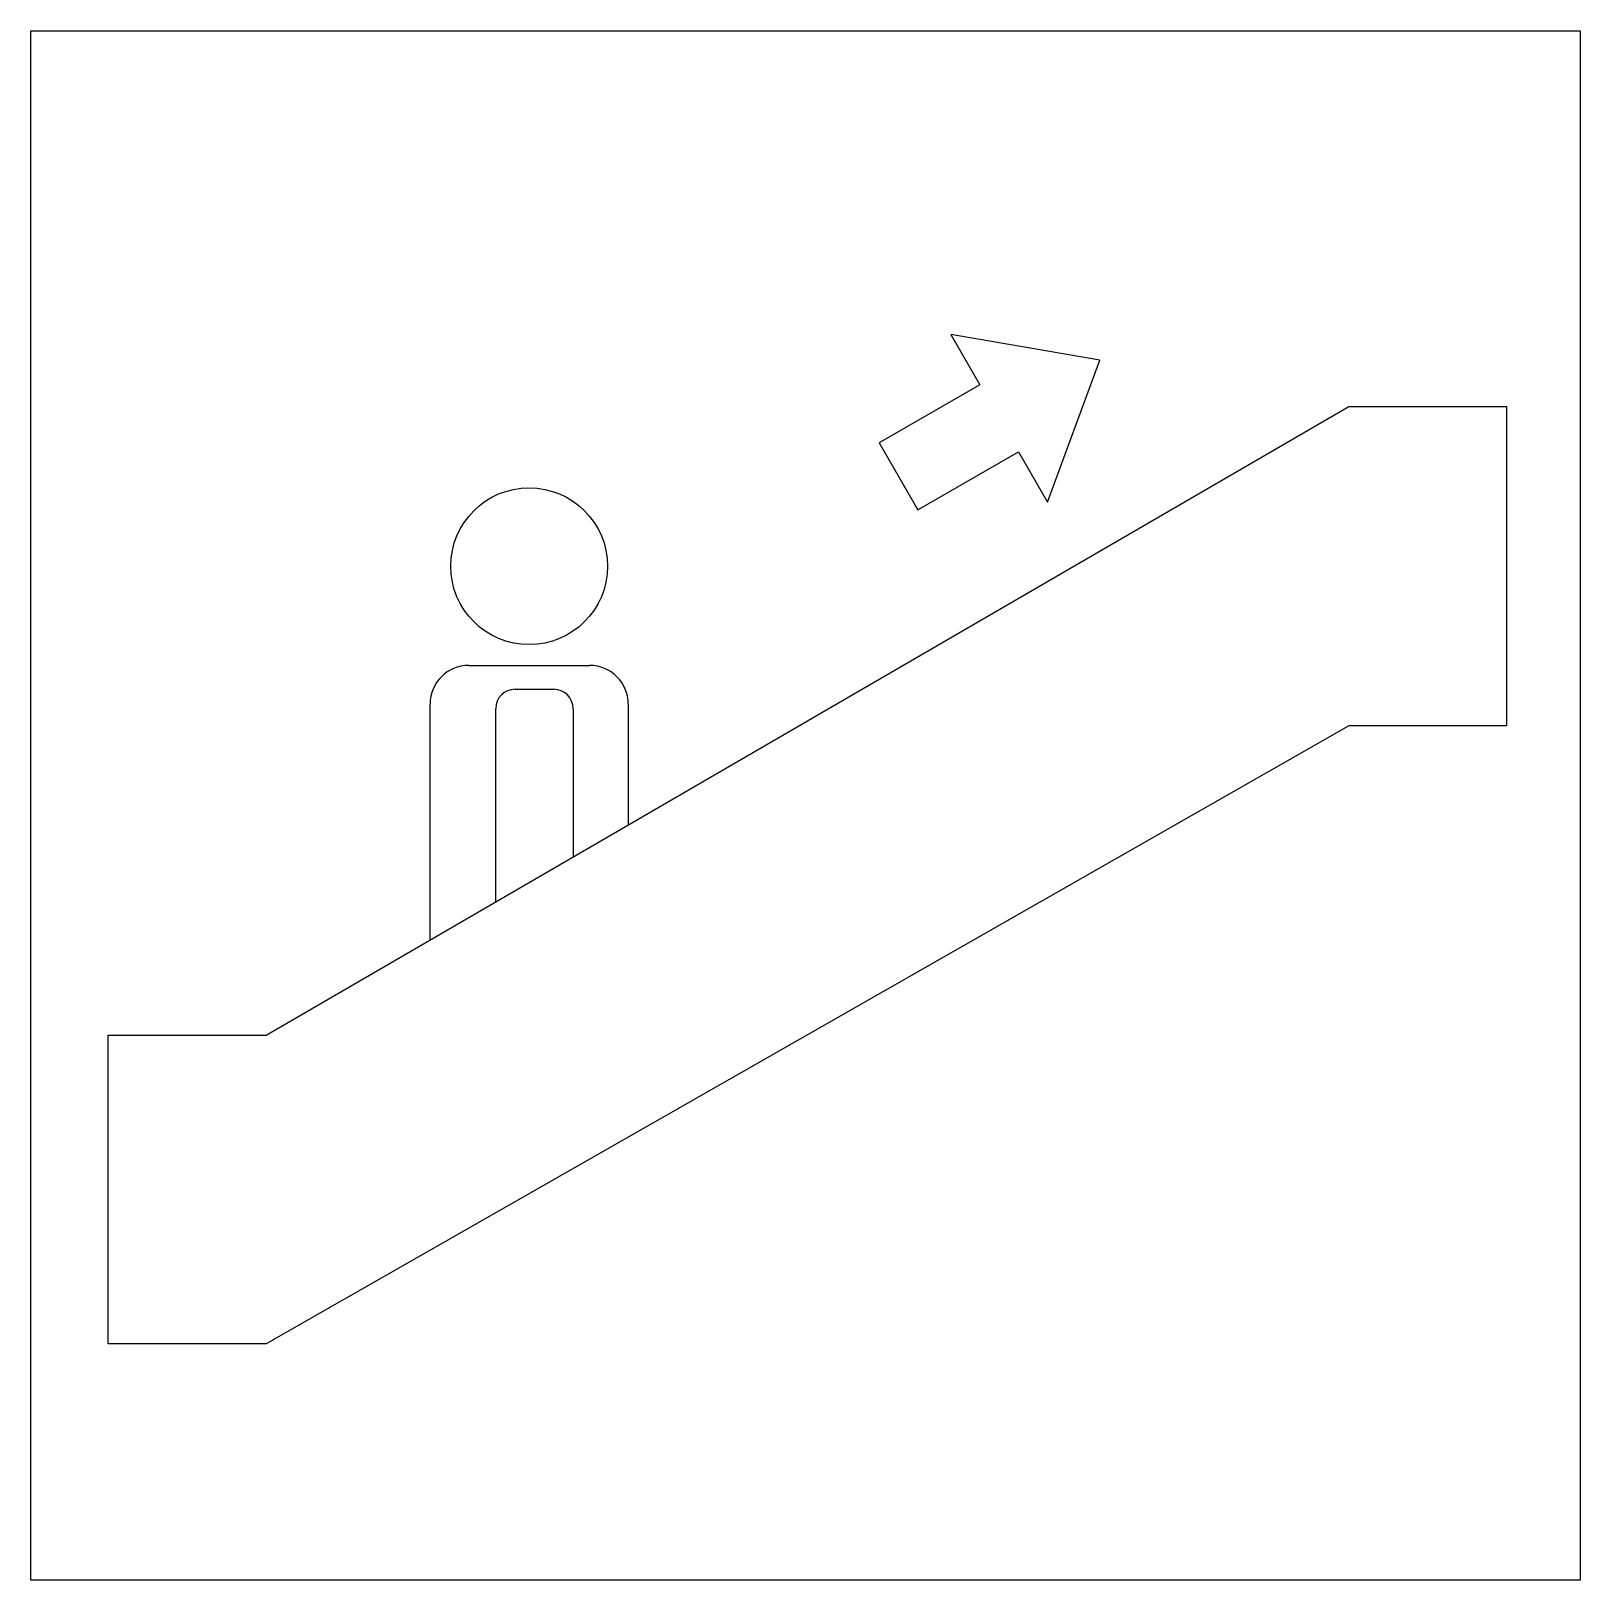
# Model space of a CAD drawing. Extents: x 0 to 40, y 0 to 40.
import ezdxf

# ---------------------------------------------------------------- set-up
doc = ezdxf.new("R2010")
doc.units = 0
doc.header["$LTSCALE"] = 25
doc.header["$MEASUREMENT"] = 0
doc.layers.get('0').update_dxf_attribs({"linetype": 'CONTINUOUS'})

msp = doc.modelspace()

# ---------------------------------------------------------------- linework, layer by layer
at = {"color": 0, "linetype": 'ByBlock'}
for p, q in [((11.304, 23.619), (14.424, 23.619)), ((12.5, 23), (13.5, 23)), ((10.304, 16.53), (10.304, 22.619)), ((12, 17.515), (12, 22.5)), ((14, 22.5), (14, 18.676)), ((15.424, 22.619), (15.424, 19.502))]:
    msp.add_line(p, q, dxfattribs=at)
for points in [[(0, 0), (0, 40), (40, 40), (40, 0)], [(22.902, 27.634), (25.5, 29.134), (26.25, 27.835), (27.598, 31.5), (23.75, 32.165), (24.5, 30.866), (21.902, 29.366)], [(1.997, 14.071), (6.069, 14.071), (34.026, 30.303), (38.098, 30.303), (38.098, 22.059), (34.026, 22.059), (6.069, 6.102), (1.997, 6.102)]]:
    msp.add_lwpolyline(points, close=True, dxfattribs=at)
msp.add_circle((12.864, 26.179), 2.024, dxfattribs=at)
for centre, radius, start, end in [((11.304, 22.619), 1, 90, 180), ((14.424, 22.619), 1, 0, 90), ((12.5, 22.5), 0.5, 90, 180), ((13.5, 22.5), 0.5, 0, 90)]:
    msp.add_arc(centre, radius, start, end, dxfattribs=at)

doc.saveas('drawing.dxf')
